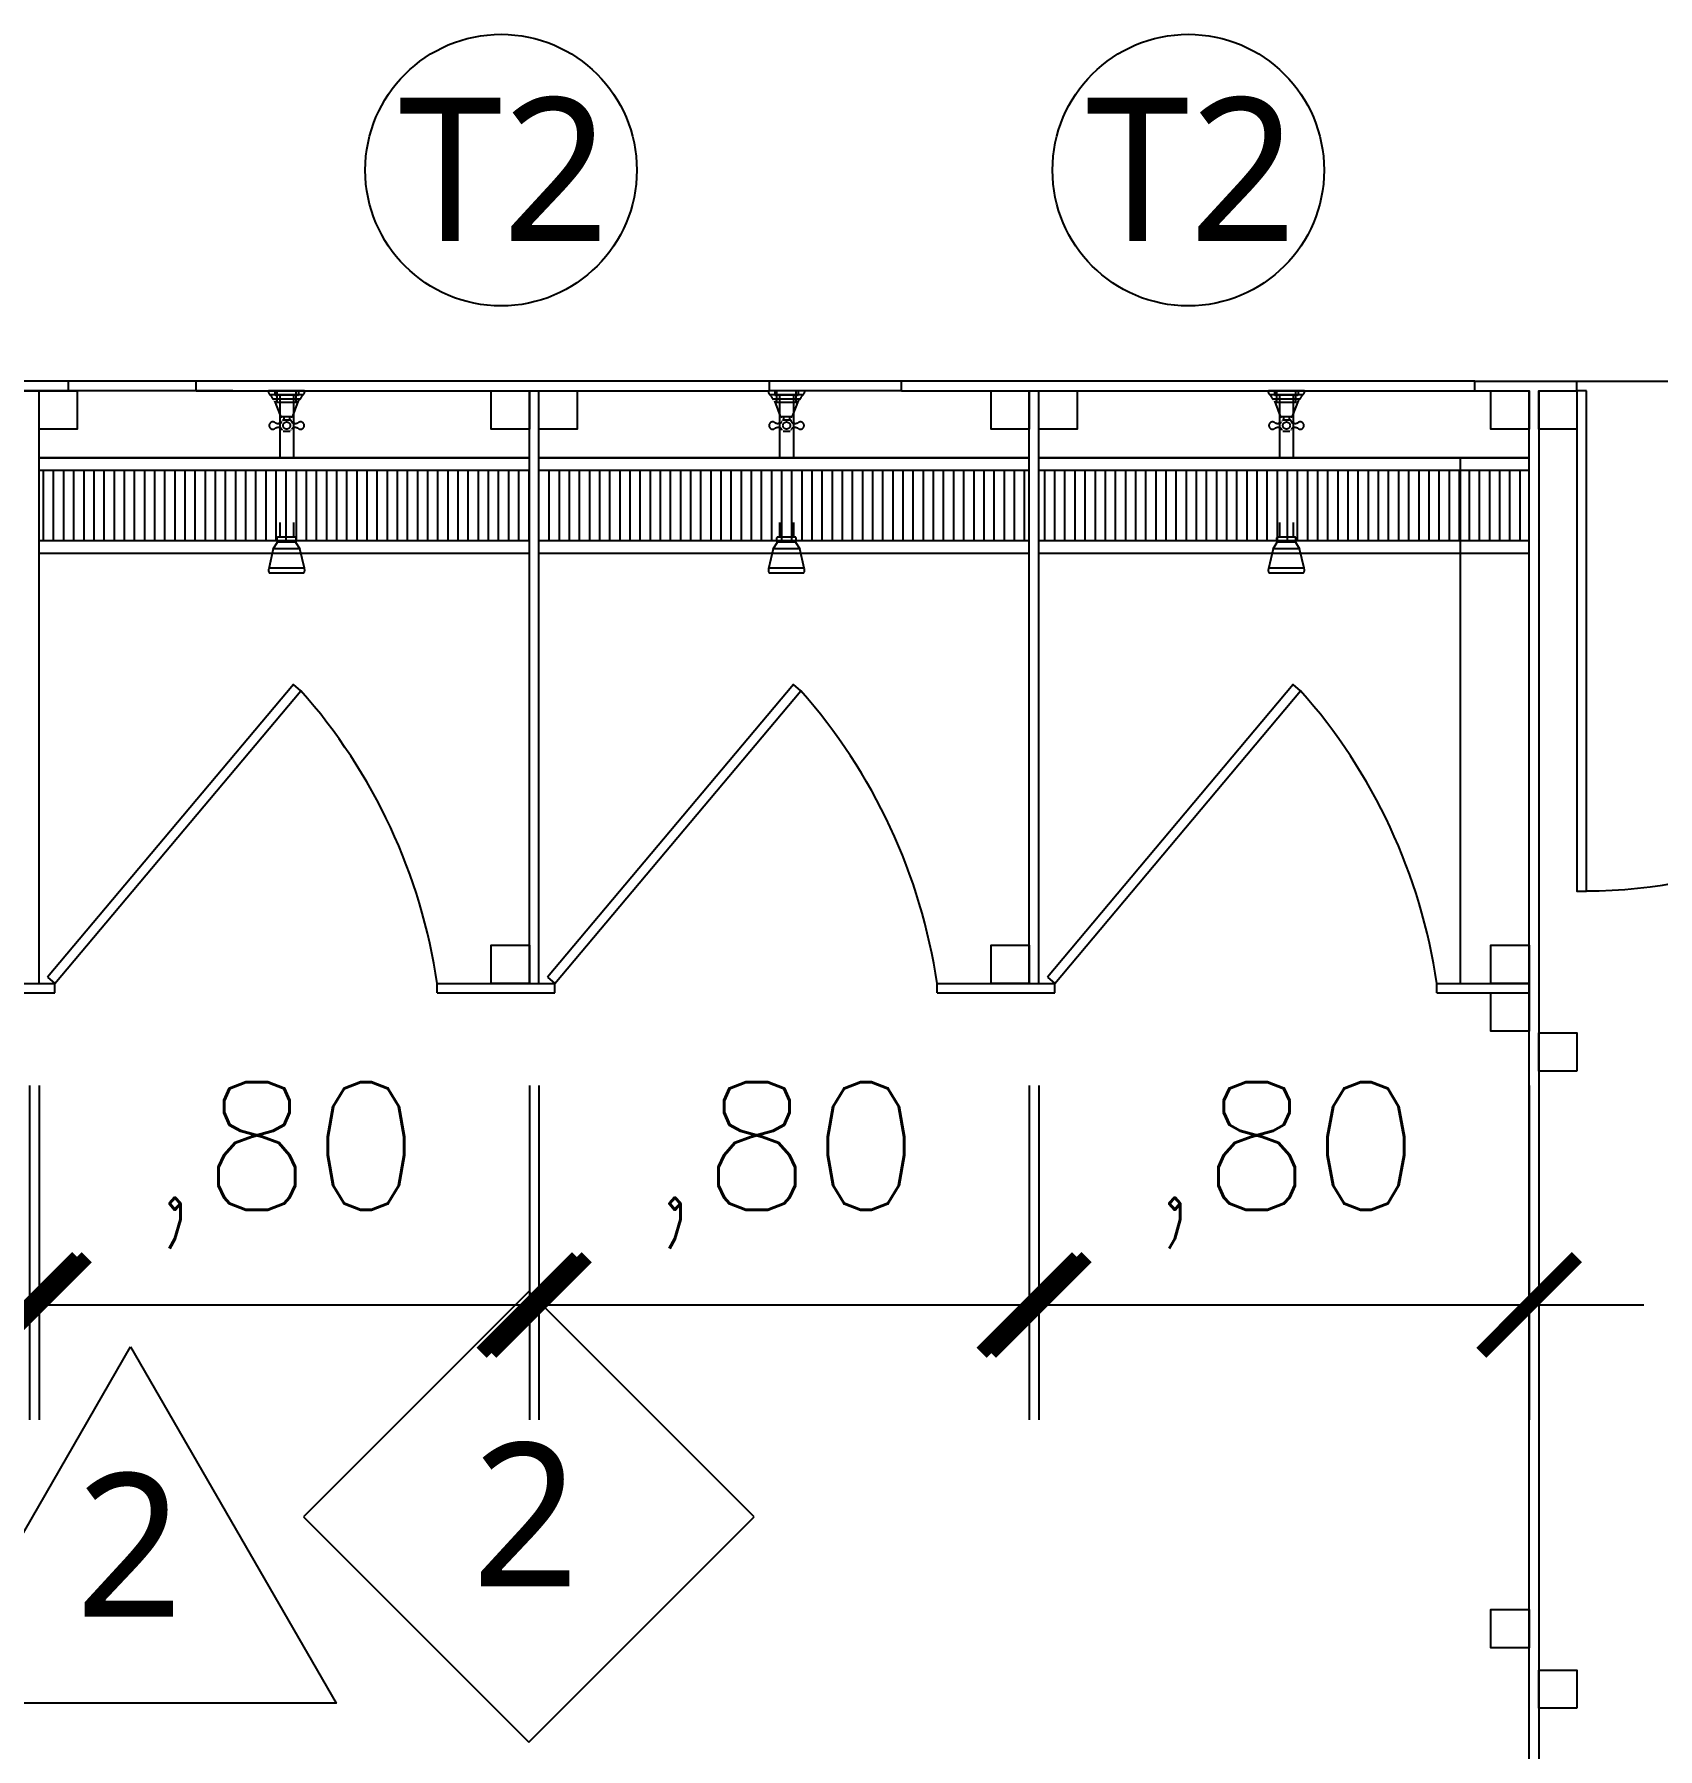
# Model space of a CAD drawing. Header units: millimetres. Extents: x 260 to 453, y 660 to 898.
# Drawn here: x 310.546 to 313.094, y 745.536 to 748.226 of the extents above; entities that cross this region are included whole.
import ezdxf
from ezdxf.enums import TextEntityAlignment as Align

# ---------------------------------------------------------------- set-up
doc = ezdxf.new("R2010")
doc.units = ezdxf.units.MM
doc.linetypes.add('ACAD_ISO10W100', pattern=[18, 12, -3, 0, -3])
doc.linetypes.add('ACAD_ISO12W100', pattern=[22, 12, -3, 0.5, -3, 0.5, -3])
for name, color, linetype in [('AR_COTAS', 1, 'Continuous'), ('AR_DIVISÓRIAS', 3, 'Continuous'), ('AR_DIVISÓRIAS_SANITÁRIAS', 3, 'Continuous'), ('AR_JANELAS', 254, 'Continuous'), ('AR_MOBILIÁRIO_FIXO', 1, 'Continuous'), ('AR_PORTAS', 254, 'Continuous'), ('AR_SIMBOLOS', 1, 'Continuous'), ('CANT-COMPESADO E ESTR MADEIRA', 3, 'Continuous'), ('CANT-TEXTO', 2, 'Continuous'), ('SOLEIRA', 254, 'Continuous'), ('TEXT1', 3, 'ACAD_ISO10W100')]:
    doc.layers.add(name, color=color, linetype=linetype)
doc.styles.add('ROMANS', font='romans.shx')
doc.styles.add('TREBUCHET', font='trebuc.ttf')
doc.dimstyles.new('ESCALA 1.100', dxfattribs={"dimtxt": 0.2, "dimasz": 0.15, "dimexe": 0.18, "dimexo": 0.16, "dimgap": 0.1, "dimtad": 1, "dimzin": 4, "dimtxsty": 'ROMANS', "dimblk": 'ARCHTICK', "dimcen": 2.5, "dimdle": 0.18, "dimclrd": 256, "dimclre": 256, "dimclrt": 2, "dimazin": 0, "dimtfac": 1, "dimtix": 1, "dimtmove": 2, "dimatfit": 3, "dimldrblk": 'ARCHTICK', "dimfxl": 1, "dimtolj": 1, "dimtzin": 0, "dimlwd": -1, "dimlwe": -1, "dimarcsym": 0})

# ---------------------------------------------------------------- blocks, each defined once
blk = doc.blocks.new('_ArchTick')
at = {"color": 0, "const_width": 0.15}
blk.add_lwpolyline([(-0.5, -0.5), (0.5, 0.5)], dxfattribs=at)
blk = doc.blocks.new('*D88')
at = {"layer": 'AR_COTAS', "transparency": 16777216}
for p, q in [((309.7684, 746.577), (309.7684, 746.0524)), ((310.538, 746.577), (310.538, 746.0524)), ((309.5884, 746.2324), (310.718, 746.2324))]:
    blk.add_line(p, q, dxfattribs=at)
at = {"layer": 'Defpoints', "color": 0, "transparency": 16777216}
for p in [(309.7684, 746.737), (310.538, 746.737), (310.538, 746.2324)]:
    blk.add_point(p, dxfattribs=at)
at = {"layer": 'AR_COTAS', "transparency": 16777216, "xscale": 0.15, "yscale": 0.15, "zscale": 0.15, "rotation": 180}
blk.add_blockref('_ArchTick', (309.7684, 746.2324), dxfattribs=at)
at = {"layer": 'AR_COTAS', "transparency": 16777216, "xscale": 0.15, "yscale": 0.15, "zscale": 0.15}
blk.add_blockref('_ArchTick', (310.538, 746.2324), dxfattribs=at)
at = {"layer": 'AR_COTAS', "color": 2, "transparency": 16777216, "insert": (310.1532, 746.4514), "char_height": 0.2, "attachment_point": 5, "style": 'ROMANS'}
blk.add_mtext('\\A1;,80', dxfattribs=at)
blk = doc.blocks.new('*D89')
at = {"layer": 'AR_COTAS', "transparency": 16777216}
for p, q in [((310.553, 746.577), (310.553, 746.0524)), ((311.3227, 746.577), (311.3227, 746.0524)), ((310.373, 746.2324), (311.5027, 746.2324))]:
    blk.add_line(p, q, dxfattribs=at)
at = {"layer": 'Defpoints', "color": 0, "transparency": 16777216}
for p in [(310.553, 746.737), (311.3227, 746.737), (311.3227, 746.2324)]:
    blk.add_point(p, dxfattribs=at)
at = {"layer": 'AR_COTAS', "transparency": 16777216, "xscale": 0.15, "yscale": 0.15, "zscale": 0.15, "rotation": 180}
blk.add_blockref('_ArchTick', (310.553, 746.2324), dxfattribs=at)
at = {"layer": 'AR_COTAS', "transparency": 16777216, "xscale": 0.15, "yscale": 0.15, "zscale": 0.15}
blk.add_blockref('_ArchTick', (311.3227, 746.2324), dxfattribs=at)
at = {"layer": 'AR_COTAS', "color": 2, "transparency": 16777216, "insert": (310.9378, 746.4514), "char_height": 0.2, "attachment_point": 5, "style": 'ROMANS'}
blk.add_mtext('\\A1;,80', dxfattribs=at)
blk = doc.blocks.new('*D90')
at = {"layer": 'AR_COTAS', "transparency": 16777216}
for p, q in [((311.3377, 746.577), (311.3377, 746.0524)), ((312.1073, 746.577), (312.1073, 746.0524)), ((311.1577, 746.2324), (312.2873, 746.2324))]:
    blk.add_line(p, q, dxfattribs=at)
at = {"layer": 'Defpoints', "color": 0, "transparency": 16777216}
for p in [(311.3377, 746.737), (312.1073, 746.737), (312.1073, 746.2324)]:
    blk.add_point(p, dxfattribs=at)
at = {"layer": 'AR_COTAS', "transparency": 16777216, "xscale": 0.15, "yscale": 0.15, "zscale": 0.15, "rotation": 180}
blk.add_blockref('_ArchTick', (311.3377, 746.2324), dxfattribs=at)
at = {"layer": 'AR_COTAS', "transparency": 16777216, "xscale": 0.15, "yscale": 0.15, "zscale": 0.15}
blk.add_blockref('_ArchTick', (312.1073, 746.2324), dxfattribs=at)
at = {"layer": 'AR_COTAS', "color": 2, "transparency": 16777216, "insert": (311.7225, 746.4514), "char_height": 0.2, "attachment_point": 5, "style": 'ROMANS'}
blk.add_mtext('\\A1;,80', dxfattribs=at)
blk = doc.blocks.new('*D91')
at = {"layer": 'AR_COTAS', "transparency": 16777216}
for p, q in [((312.1223, 746.577), (312.1223, 746.0524)), ((312.892, 746.577), (312.892, 746.0524)), ((311.9423, 746.2324), (313.072, 746.2324))]:
    blk.add_line(p, q, dxfattribs=at)
at = {"layer": 'Defpoints', "color": 0, "transparency": 16777216}
for p in [(312.1223, 746.737), (312.892, 746.737), (312.892, 746.2324)]:
    blk.add_point(p, dxfattribs=at)
at = {"layer": 'AR_COTAS', "transparency": 16777216, "xscale": 0.15, "yscale": 0.15, "zscale": 0.15, "rotation": 180}
blk.add_blockref('_ArchTick', (312.1223, 746.2324), dxfattribs=at)
at = {"layer": 'AR_COTAS', "transparency": 16777216, "xscale": 0.15, "yscale": 0.15, "zscale": 0.15}
blk.add_blockref('_ArchTick', (312.892, 746.2324), dxfattribs=at)
at = {"layer": 'AR_COTAS', "color": 2, "transparency": 16777216, "insert": (312.5071, 746.4514), "char_height": 0.2, "attachment_point": 5, "style": 'ROMANS'}
blk.add_mtext('\\A1;,80', dxfattribs=at)

msp = doc.modelspace()

# ---------------------------------------------------------------- linework, layer by layer
at = {"layer": 'AR_DIVISÓRIAS', "ltscale": 0.5}
for p, q in [((310.857, 747.682), (308.3707, 747.682)), ((310.857, 747.667), (308.3707, 747.667)), ((310.7995, 747.682), (310.5995, 747.682)), ((310.5995, 747.667), (310.5995, 747.682)), ((310.7995, 747.667), (310.5995, 747.667)), ((310.7995, 747.667), (310.7995, 747.682)), ((311.907, 747.682), (311.6995, 747.682)), ((311.6995, 747.667), (311.6995, 747.682)), ((311.907, 747.667), (311.6995, 747.667)), ((311.907, 747.667), (311.907, 747.682)), ((312.807, 747.682), (312.967, 747.682)), ((312.807, 747.667), (312.807, 747.682)), ((312.807, 747.667), (312.892, 747.667)), ((312.892, 738.012), (312.892, 747.667)), ((312.907, 747.667), (312.967, 747.667)), ((312.907, 747.667), (312.907, 738.607)), ((312.967, 747.667), (312.967, 747.682)), ((310.553, 747.562), (311.3227, 747.562)), ((311.3377, 747.562), (312.1073, 747.562)), ((312.1223, 747.562), (312.892, 747.562)), ((310.553, 747.412), (311.3227, 747.412)), ((310.553, 747.412), (311.3227, 747.412)), ((311.3377, 747.412), (312.1073, 747.412)), ((311.3377, 747.412), (312.1073, 747.412)), ((312.1223, 747.412), (312.892, 747.412)), ((312.1223, 747.412), (312.892, 747.412))]:
    msp.add_line(p, q, dxfattribs=at)
at = {"layer": 'AR_DIVISÓRIAS', "color": 1, "linetype": 'Continuous', "ltscale": 0.5}
for p, q in [((310.5596, 747.542), (310.5596, 747.432)), ((310.5754, 747.542), (310.5754, 747.432)), ((310.5913, 747.542), (310.5913, 747.432)), ((310.6072, 747.542), (310.6072, 747.432)), ((310.6231, 747.542), (310.6231, 747.432)), ((310.6389, 747.542), (310.6389, 747.432)), ((310.6548, 747.542), (310.6548, 747.432)), ((310.6707, 747.542), (310.6707, 747.432)), ((310.6866, 747.542), (310.6866, 747.432)), ((310.7024, 747.542), (310.7024, 747.432)), ((310.7183, 747.542), (310.7183, 747.432)), ((310.7342, 747.542), (310.7342, 747.432)), ((310.7501, 747.542), (310.7501, 747.432)), ((310.7659, 747.542), (310.7659, 747.432)), ((310.7818, 747.542), (310.7818, 747.432)), ((310.7977, 747.542), (310.7977, 747.432)), ((310.8136, 747.542), (310.8136, 747.432)), ((310.8294, 747.542), (310.8294, 747.432)), ((310.8453, 747.542), (310.8453, 747.432)), ((310.8612, 747.542), (310.8612, 747.432)), ((310.8771, 747.542), (310.8771, 747.432)), ((310.8929, 747.542), (310.8929, 747.432)), ((310.9088, 747.542), (310.9088, 747.432)), ((310.9247, 747.542), (310.9247, 747.432)), ((310.9406, 747.542), (310.9406, 747.432)), ((310.9564, 747.542), (310.9564, 747.432)), ((310.9723, 747.542), (310.9723, 747.432)), ((310.9882, 747.542), (310.9882, 747.432)), ((311.0041, 747.542), (311.0041, 747.432)), ((311.0199, 747.542), (311.0199, 747.432)), ((311.0358, 747.542), (311.0358, 747.432)), ((311.0517, 747.542), (311.0517, 747.432)), ((311.0676, 747.542), (311.0676, 747.432)), ((311.0834, 747.542), (311.0834, 747.432)), ((311.0993, 747.542), (311.0993, 747.432)), ((311.1152, 747.542), (311.1152, 747.432)), ((311.1311, 747.542), (311.1311, 747.432)), ((311.1469, 747.542), (311.1469, 747.432)), ((311.1628, 747.542), (311.1628, 747.432)), ((311.1787, 747.542), (311.1787, 747.432)), ((311.1946, 747.542), (311.1946, 747.432)), ((311.2104, 747.542), (311.2104, 747.432)), ((311.2263, 747.542), (311.2263, 747.432)), ((311.2422, 747.542), (311.2422, 747.432)), ((311.2581, 747.542), (311.2581, 747.432)), ((311.2739, 747.542), (311.2739, 747.432)), ((311.2898, 747.542), (311.2898, 747.432)), ((311.3057, 747.542), (311.3057, 747.432)), ((311.3216, 747.542), (311.3216, 747.432)), ((311.3533, 747.542), (311.3533, 747.432)), ((311.3692, 747.542), (311.3692, 747.432)), ((311.3851, 747.542), (311.3851, 747.432)), ((311.4009, 747.542), (311.4009, 747.432)), ((311.4168, 747.542), (311.4168, 747.432)), ((311.4327, 747.542), (311.4327, 747.432)), ((311.4486, 747.542), (311.4486, 747.432)), ((311.4644, 747.542), (311.4644, 747.432)), ((311.4803, 747.542), (311.4803, 747.432)), ((311.4962, 747.542), (311.4962, 747.432)), ((311.5121, 747.542), (311.5121, 747.432)), ((311.5279, 747.542), (311.5279, 747.432)), ((311.5438, 747.542), (311.5438, 747.432)), ((311.5597, 747.542), (311.5597, 747.432)), ((311.5756, 747.542), (311.5756, 747.432)), ((311.5914, 747.542), (311.5914, 747.432)), ((311.6073, 747.542), (311.6073, 747.432)), ((311.6232, 747.542), (311.6232, 747.432)), ((311.6391, 747.542), (311.6391, 747.432)), ((311.6549, 747.542), (311.6549, 747.432)), ((311.6708, 747.542), (311.6708, 747.432)), ((311.6867, 747.542), (311.6867, 747.432)), ((311.7026, 747.542), (311.7026, 747.432)), ((311.7184, 747.542), (311.7184, 747.432)), ((311.7343, 747.542), (311.7343, 747.432)), ((311.7502, 747.542), (311.7502, 747.432)), ((311.7661, 747.542), (311.7661, 747.432)), ((311.7819, 747.542), (311.7819, 747.432)), ((311.7978, 747.542), (311.7978, 747.432)), ((311.8137, 747.542), (311.8137, 747.432)), ((311.8296, 747.542), (311.8296, 747.432)), ((311.8454, 747.542), (311.8454, 747.432)), ((311.8613, 747.542), (311.8613, 747.432)), ((311.8772, 747.542), (311.8772, 747.432)), ((311.8931, 747.542), (311.8931, 747.432)), ((311.9089, 747.542), (311.9089, 747.432)), ((311.9248, 747.542), (311.9248, 747.432)), ((311.9407, 747.542), (311.9407, 747.432)), ((311.9566, 747.542), (311.9566, 747.432)), ((311.9724, 747.542), (311.9724, 747.432)), ((311.9883, 747.542), (311.9883, 747.432)), ((312.0042, 747.542), (312.0042, 747.432)), ((312.0201, 747.542), (312.0201, 747.432)), ((312.0359, 747.542), (312.0359, 747.432)), ((312.0518, 747.542), (312.0518, 747.432)), ((312.0677, 747.542), (312.0677, 747.432)), ((312.0836, 747.542), (312.0836, 747.432)), ((312.0994, 747.542), (312.0994, 747.432)), ((312.1312, 747.542), (312.1312, 747.432)), ((312.1471, 747.542), (312.1471, 747.432)), ((312.1629, 747.542), (312.1629, 747.432)), ((312.1788, 747.542), (312.1788, 747.432)), ((312.1947, 747.542), (312.1947, 747.432)), ((312.2106, 747.542), (312.2106, 747.432)), ((312.2264, 747.542), (312.2264, 747.432)), ((312.2423, 747.542), (312.2423, 747.432)), ((312.2582, 747.542), (312.2582, 747.432)), ((312.2741, 747.542), (312.2741, 747.432)), ((312.2899, 747.542), (312.2899, 747.432)), ((312.3058, 747.542), (312.3058, 747.432)), ((312.3217, 747.542), (312.3217, 747.432)), ((312.3376, 747.542), (312.3376, 747.432)), ((312.3534, 747.542), (312.3534, 747.432)), ((312.3693, 747.542), (312.3693, 747.432)), ((312.3852, 747.542), (312.3852, 747.432)), ((312.4011, 747.542), (312.4011, 747.432)), ((312.4169, 747.542), (312.4169, 747.432)), ((312.4328, 747.542), (312.4328, 747.432)), ((312.4487, 747.542), (312.4487, 747.432)), ((312.4646, 747.542), (312.4646, 747.432)), ((312.4804, 747.542), (312.4804, 747.432)), ((312.4963, 747.542), (312.4963, 747.432)), ((312.5122, 747.542), (312.5122, 747.432)), ((312.5281, 747.542), (312.5281, 747.432)), ((312.5439, 747.542), (312.5439, 747.432)), ((312.5598, 747.542), (312.5598, 747.432)), ((312.5757, 747.542), (312.5757, 747.432)), ((312.5916, 747.542), (312.5916, 747.432)), ((312.6074, 747.542), (312.6074, 747.432)), ((312.6233, 747.542), (312.6233, 747.432)), ((312.6392, 747.542), (312.6392, 747.432)), ((312.6551, 747.542), (312.6551, 747.432)), ((312.6709, 747.542), (312.6709, 747.432)), ((312.6868, 747.542), (312.6868, 747.432)), ((312.7027, 747.542), (312.7027, 747.432)), ((312.7186, 747.542), (312.7186, 747.432)), ((312.7344, 747.542), (312.7344, 747.432)), ((312.7503, 747.542), (312.7503, 747.432)), ((312.7662, 747.542), (312.7662, 747.432)), ((312.7821, 747.542), (312.7821, 747.432)), ((312.7979, 747.542), (312.7979, 747.432)), ((312.8138, 747.542), (312.8138, 747.432)), ((312.8297, 747.542), (312.8297, 747.432)), ((312.8456, 747.542), (312.8456, 747.432)), ((312.8614, 747.542), (312.8614, 747.432)), ((312.8773, 747.542), (312.8773, 747.432))]:
    msp.add_line(p, q, dxfattribs=at)
at = {"layer": 'AR_DIVISÓRIAS', "ltscale": 0.5}
for points in [[(311.3227, 747.562), (310.553, 747.562)], [(311.3227, 747.562), (310.553, 747.562)], [(312.1073, 747.562), (311.3377, 747.562)], [(312.1073, 747.562), (311.3377, 747.562)], [(312.892, 747.562), (312.1223, 747.562)], [(312.892, 747.562), (312.1223, 747.562)], [(311.3227, 747.542), (310.553, 747.542)], [(311.3227, 747.542), (310.553, 747.542)], [(312.1073, 747.542), (311.3377, 747.542)], [(312.1073, 747.542), (311.3377, 747.542)], [(312.892, 747.542), (312.1223, 747.542)], [(312.892, 747.542), (312.1223, 747.542)], [(310.553, 747.432), (311.3227, 747.432)], [(310.553, 747.432), (311.3227, 747.432)], [(311.3377, 747.432), (312.1073, 747.432)], [(311.3377, 747.432), (312.1073, 747.432)], [(312.1223, 747.432), (312.892, 747.432)], [(312.1223, 747.432), (312.892, 747.432)], [(310.553, 747.412), (311.3227, 747.412)], [(310.553, 747.412), (311.3227, 747.412)], [(311.3377, 747.412), (312.1073, 747.412)], [(311.3377, 747.412), (312.1073, 747.412)], [(312.1223, 747.412), (312.892, 747.412)], [(312.1223, 747.412), (312.892, 747.412)]]:
    msp.add_lwpolyline(points, dxfattribs=at)
at = {"layer": 'AR_DIVISÓRIAS_SANITÁRIAS'}
for p, q in [((310.553, 746.737), (310.553, 747.667)), ((311.3227, 746.737), (311.3227, 747.667)), ((311.3377, 746.737), (311.3377, 747.667)), ((312.1073, 746.737), (312.1073, 747.667)), ((312.1223, 746.737), (312.1223, 747.667)), ((312.7845, 746.737), (312.7845, 747.562)), ((312.892, 746.767), (312.892, 746.662)), ((310.3934, 746.737), (310.578, 746.737)), ((310.3934, 746.722), (310.578, 746.722)), ((310.578, 746.722), (310.578, 746.737)), ((311.178, 746.737), (311.3627, 746.737)), ((311.178, 746.722), (311.178, 746.737)), ((311.178, 746.722), (311.3627, 746.722)), ((311.3627, 746.722), (311.3627, 746.737)), ((311.9627, 746.737), (312.1473, 746.737)), ((311.9627, 746.722), (311.9627, 746.737)), ((311.9627, 746.722), (312.1473, 746.722)), ((312.1473, 746.722), (312.1473, 746.737)), ((312.7473, 746.737), (312.892, 746.737)), ((312.7473, 746.722), (312.7473, 746.737)), ((312.7473, 746.722), (312.892, 746.722))]:
    msp.add_line(p, q, dxfattribs=at)
at = {"layer": 'AR_JANELAS', "ltscale": 0.5}
for p, q in [((310.5995, 747.682), (309.6995, 747.682)), ((309.6995, 747.667), (310.5995, 747.667)), ((311.6995, 747.682), (310.7995, 747.682)), ((310.7995, 747.667), (311.6995, 747.667)), ((312.807, 747.682), (311.907, 747.682)), ((312.807, 747.682), (311.907, 747.682)), ((311.907, 747.667), (312.807, 747.667)), ((311.907, 747.667), (312.807, 747.667))]:
    msp.add_line(p, q, dxfattribs=at)
at = {"layer": 'AR_MOBILIÁRIO_FIXO', "color": 254, "linetype": 'ACAD_ISO12W100', "ltscale": 0.003}
for p, q in [((310.9699, 747.667), (310.9133, 747.667)), ((310.9133, 747.667), (310.9133, 747.665)), ((310.9699, 747.667), (310.9133, 747.667)), ((310.9133, 747.667), (310.9133, 747.665)), ((310.9674, 747.6607), (310.9158, 747.6607)), ((310.9674, 747.6607), (310.9158, 747.6607)), ((310.9602, 747.667), (310.923, 747.667)), ((310.923, 747.667), (310.923, 747.6612)), ((310.9602, 747.667), (310.923, 747.667)), ((310.9602, 747.667), (310.923, 747.667)), ((310.923, 747.667), (310.923, 747.6612)), ((310.9602, 747.667), (310.923, 747.667)), ((310.9266, 747.6486), (310.9266, 747.667)), ((310.9266, 747.6486), (310.9266, 747.667)), ((310.9566, 747.6486), (310.9566, 747.667)), ((310.9566, 747.6486), (310.9566, 747.667)), ((310.9602, 747.667), (310.9602, 747.6612)), ((310.9602, 747.667), (310.9602, 747.6612)), ((310.9699, 747.667), (310.9699, 747.665)), ((310.9699, 747.667), (310.9699, 747.665)), ((311.7546, 747.667), (311.6979, 747.667)), ((311.6979, 747.667), (311.6979, 747.665)), ((311.7546, 747.667), (311.6979, 747.667)), ((311.6979, 747.667), (311.6979, 747.665)), ((311.7521, 747.6607), (311.7004, 747.6607)), ((311.7521, 747.6607), (311.7004, 747.6607)), ((311.7448, 747.667), (311.7077, 747.667)), ((311.7077, 747.667), (311.7077, 747.6612)), ((311.7448, 747.667), (311.7077, 747.667)), ((311.7448, 747.667), (311.7077, 747.667)), ((311.7077, 747.667), (311.7077, 747.6612)), ((311.7448, 747.667), (311.7077, 747.667)), ((311.7113, 747.6486), (311.7113, 747.667)), ((311.7113, 747.6486), (311.7113, 747.667)), ((311.7412, 747.6486), (311.7412, 747.667)), ((311.7412, 747.6486), (311.7412, 747.667)), ((311.7448, 747.667), (311.7448, 747.6612)), ((311.7448, 747.667), (311.7448, 747.6612)), ((311.7546, 747.667), (311.7546, 747.665)), ((311.7546, 747.667), (311.7546, 747.665)), ((312.5392, 747.667), (312.4826, 747.667)), ((312.4826, 747.667), (312.4826, 747.665)), ((312.5392, 747.667), (312.4826, 747.667)), ((312.4826, 747.667), (312.4826, 747.665)), ((312.5367, 747.6607), (312.4851, 747.6607)), ((312.5367, 747.6607), (312.4851, 747.6607)), ((312.5295, 747.667), (312.4923, 747.667)), ((312.4923, 747.667), (312.4923, 747.6612)), ((312.5295, 747.667), (312.4923, 747.667)), ((312.5295, 747.667), (312.4923, 747.667)), ((312.4923, 747.667), (312.4923, 747.6612)), ((312.5295, 747.667), (312.4923, 747.667)), ((312.4959, 747.6486), (312.4959, 747.667)), ((312.4959, 747.6486), (312.4959, 747.667)), ((312.5258, 747.6486), (312.5258, 747.667)), ((312.5258, 747.6486), (312.5258, 747.667)), ((312.5295, 747.667), (312.5295, 747.6612)), ((312.5295, 747.667), (312.5295, 747.6612)), ((312.5392, 747.667), (312.5392, 747.665)), ((312.5392, 747.667), (312.5392, 747.665)), ((310.9623, 747.6538), (310.9209, 747.6538)), ((310.9623, 747.6538), (310.9209, 747.6538)), ((310.9324, 747.6272), (310.9233, 747.6512)), ((310.9324, 747.6272), (310.9233, 747.6512)), ((310.9592, 747.6602), (310.924, 747.6602)), ((310.9592, 747.6602), (310.924, 747.6602)), ((310.9566, 747.6486), (310.9266, 747.6486)), ((310.9566, 747.6486), (310.9266, 747.6486)), ((310.9308, 747.6602), (310.9308, 747.4372)), ((310.9308, 747.6602), (310.9308, 747.4372)), ((310.9599, 747.6512), (310.9508, 747.6272)), ((310.9599, 747.6512), (310.9508, 747.6272)), ((310.9524, 747.6602), (310.9524, 747.4372)), ((310.9524, 747.6602), (310.9524, 747.4372)), ((311.747, 747.6538), (311.7055, 747.6538)), ((311.747, 747.6538), (311.7055, 747.6538)), ((311.717, 747.6272), (311.7079, 747.6512)), ((311.717, 747.6272), (311.7079, 747.6512)), ((311.7438, 747.6602), (311.7087, 747.6602)), ((311.7438, 747.6602), (311.7087, 747.6602)), ((311.7412, 747.6486), (311.7113, 747.6486)), ((311.7412, 747.6486), (311.7113, 747.6486)), ((311.7155, 747.6602), (311.7155, 747.4372)), ((311.7155, 747.6602), (311.7155, 747.4372)), ((311.7446, 747.6512), (311.7354, 747.6272)), ((311.7446, 747.6512), (311.7354, 747.6272)), ((311.737, 747.6602), (311.737, 747.4372)), ((311.737, 747.6602), (311.737, 747.4372)), ((312.5316, 747.6538), (312.4902, 747.6538)), ((312.5316, 747.6538), (312.4902, 747.6538)), ((312.5017, 747.6272), (312.4926, 747.6512)), ((312.5017, 747.6272), (312.4926, 747.6512)), ((312.5285, 747.6602), (312.4933, 747.6602)), ((312.5285, 747.6602), (312.4933, 747.6602)), ((312.5258, 747.6486), (312.4959, 747.6486)), ((312.5258, 747.6486), (312.4959, 747.6486)), ((312.5001, 747.6602), (312.5001, 747.4372)), ((312.5001, 747.6602), (312.5001, 747.4372)), ((312.5292, 747.6512), (312.5201, 747.6272)), ((312.5292, 747.6512), (312.5201, 747.6272)), ((312.5217, 747.6602), (312.5217, 747.4372)), ((312.5217, 747.6602), (312.5217, 747.4372)), ((310.9293, 747.6157), (310.9288, 747.6157)), ((310.9293, 747.6157), (310.9288, 747.6157)), ((310.9293, 747.6093), (310.9288, 747.6093)), ((310.9293, 747.6093), (310.9288, 747.6093)), ((310.949, 747.6259), (310.9342, 747.6259)), ((310.949, 747.6259), (310.9342, 747.6259)), ((310.9344, 747.62), (310.9344, 747.6192)), ((310.9344, 747.62), (310.9344, 747.6192)), ((310.948, 747.621), (310.9354, 747.621)), ((310.948, 747.621), (310.9354, 747.621)), ((310.9371, 747.6259), (310.9371, 747.621)), ((310.9371, 747.6259), (310.9371, 747.621)), ((310.9461, 747.6259), (310.9461, 747.621)), ((310.9461, 747.6259), (310.9461, 747.621)), ((310.949, 747.6192), (310.949, 747.62)), ((310.949, 747.6192), (310.949, 747.62)), ((310.9547, 747.6157), (310.9541, 747.6157)), ((310.9547, 747.6157), (310.9541, 747.6157)), ((310.9547, 747.6093), (310.9541, 747.6093)), ((310.9547, 747.6093), (310.9541, 747.6093)), ((311.714, 747.6157), (311.7134, 747.6157)), ((311.714, 747.6157), (311.7134, 747.6157)), ((311.714, 747.6093), (311.7134, 747.6093)), ((311.714, 747.6093), (311.7134, 747.6093)), ((311.7336, 747.6259), (311.7189, 747.6259)), ((311.7336, 747.6259), (311.7189, 747.6259)), ((311.7191, 747.62), (311.7191, 747.6192)), ((311.7191, 747.62), (311.7191, 747.6192)), ((311.7327, 747.621), (311.72, 747.621)), ((311.7327, 747.621), (311.72, 747.621)), ((311.7217, 747.6259), (311.7217, 747.621)), ((311.7217, 747.6259), (311.7217, 747.621)), ((311.7308, 747.6259), (311.7308, 747.621)), ((311.7308, 747.6259), (311.7308, 747.621)), ((311.7337, 747.6192), (311.7337, 747.62)), ((311.7337, 747.6192), (311.7337, 747.62)), ((311.7393, 747.6157), (311.7388, 747.6157)), ((311.7393, 747.6157), (311.7388, 747.6157)), ((311.7393, 747.6093), (311.7388, 747.6093)), ((311.7393, 747.6093), (311.7388, 747.6093)), ((312.4986, 747.6157), (312.4981, 747.6157)), ((312.4986, 747.6157), (312.4981, 747.6157)), ((312.4986, 747.6093), (312.4981, 747.6093)), ((312.4986, 747.6093), (312.4981, 747.6093)), ((312.5183, 747.6259), (312.5035, 747.6259)), ((312.5183, 747.6259), (312.5035, 747.6259)), ((312.5037, 747.62), (312.5037, 747.6192)), ((312.5037, 747.62), (312.5037, 747.6192)), ((312.5173, 747.621), (312.5047, 747.621)), ((312.5173, 747.621), (312.5047, 747.621)), ((312.5063, 747.6259), (312.5063, 747.621)), ((312.5063, 747.6259), (312.5063, 747.621)), ((312.5154, 747.6259), (312.5154, 747.621)), ((312.5154, 747.6259), (312.5154, 747.621)), ((312.5183, 747.6192), (312.5183, 747.62)), ((312.5183, 747.6192), (312.5183, 747.62)), ((312.5239, 747.6157), (312.5234, 747.6157)), ((312.5239, 747.6157), (312.5234, 747.6157)), ((312.5239, 747.6093), (312.5234, 747.6093)), ((312.5239, 747.6093), (312.5234, 747.6093)), ((310.9344, 747.605), (310.9344, 747.6058)), ((310.9344, 747.605), (310.9344, 747.6058)), ((310.9471, 747.6033), (310.9363, 747.6033)), ((310.9471, 747.6033), (310.9363, 747.6033)), ((310.949, 747.605), (310.949, 747.6058)), ((310.949, 747.605), (310.949, 747.6058)), ((311.7191, 747.605), (311.7191, 747.6058)), ((311.7191, 747.605), (311.7191, 747.6058)), ((311.7318, 747.6033), (311.7209, 747.6033)), ((311.7318, 747.6033), (311.7209, 747.6033)), ((311.7337, 747.605), (311.7337, 747.6058)), ((311.7337, 747.605), (311.7337, 747.6058)), ((312.5037, 747.605), (312.5037, 747.6058)), ((312.5037, 747.605), (312.5037, 747.6058)), ((312.5164, 747.6033), (312.5056, 747.6033)), ((312.5164, 747.6033), (312.5056, 747.6033)), ((312.5183, 747.605), (312.5183, 747.6058)), ((312.5183, 747.605), (312.5183, 747.6058)), ((310.9207, 747.4192), (310.9135, 747.3878)), ((310.9207, 747.4192), (310.9135, 747.3878)), ((310.9207, 747.4192), (310.9274, 747.4297)), ((310.9207, 747.4192), (310.9274, 747.4297)), ((310.9625, 747.4192), (310.9207, 747.4192)), ((310.9625, 747.4192), (310.9207, 747.4192)), ((310.9266, 747.4307), (310.9266, 747.4362)), ((310.9266, 747.4307), (310.9266, 747.4362)), ((310.9556, 747.4372), (310.9276, 747.4372)), ((310.9556, 747.4372), (310.9276, 747.4372)), ((310.9556, 747.4297), (310.9276, 747.4297)), ((310.9556, 747.4297), (310.9276, 747.4297)), ((310.9558, 747.4297), (310.9625, 747.4192)), ((310.9558, 747.4297), (310.9625, 747.4192)), ((310.9566, 747.4307), (310.9566, 747.4362)), ((310.9566, 747.4307), (310.9566, 747.4362)), ((310.9695, 747.3887), (310.9625, 747.4192)), ((310.9695, 747.3887), (310.9625, 747.4192)), ((311.7054, 747.4192), (311.6982, 747.3878)), ((311.7054, 747.4192), (311.6982, 747.3878)), ((311.7054, 747.4192), (311.712, 747.4297)), ((311.7054, 747.4192), (311.712, 747.4297)), ((311.7471, 747.4192), (311.7054, 747.4192)), ((311.7471, 747.4192), (311.7054, 747.4192)), ((311.7112, 747.4307), (311.7112, 747.4362)), ((311.7112, 747.4307), (311.7112, 747.4362)), ((311.7402, 747.4372), (311.7122, 747.4372)), ((311.7402, 747.4372), (311.7122, 747.4372)), ((311.7402, 747.4297), (311.7122, 747.4297)), ((311.7402, 747.4297), (311.7122, 747.4297)), ((311.7405, 747.4297), (311.7471, 747.4192)), ((311.7405, 747.4297), (311.7471, 747.4192)), ((311.7412, 747.4307), (311.7412, 747.4362)), ((311.7412, 747.4307), (311.7412, 747.4362)), ((311.7541, 747.3887), (311.7471, 747.4192)), ((311.7541, 747.3887), (311.7471, 747.4192)), ((312.49, 747.4192), (312.4828, 747.3878)), ((312.49, 747.4192), (312.4828, 747.3878)), ((312.49, 747.4192), (312.4967, 747.4297)), ((312.49, 747.4192), (312.4967, 747.4297)), ((312.5317, 747.4192), (312.49, 747.4192)), ((312.5317, 747.4192), (312.49, 747.4192)), ((312.4959, 747.4307), (312.4959, 747.4362)), ((312.4959, 747.4307), (312.4959, 747.4362)), ((312.5249, 747.4372), (312.4969, 747.4372)), ((312.5249, 747.4372), (312.4969, 747.4372)), ((312.5249, 747.4297), (312.4969, 747.4297)), ((312.5249, 747.4297), (312.4969, 747.4297)), ((312.5251, 747.4297), (312.5317, 747.4192)), ((312.5251, 747.4297), (312.5317, 747.4192)), ((312.5259, 747.4307), (312.5259, 747.4362)), ((312.5259, 747.4307), (312.5259, 747.4362)), ((312.5388, 747.3887), (312.5317, 747.4192)), ((312.5388, 747.3887), (312.5317, 747.4192)), ((310.9695, 747.3887), (310.9137, 747.3887)), ((310.9695, 747.3887), (310.9137, 747.3887)), ((310.9685, 747.3808), (310.9147, 747.3808)), ((310.9685, 747.3808), (310.9147, 747.3808)), ((311.7541, 747.3887), (311.6984, 747.3887)), ((311.7541, 747.3887), (311.6984, 747.3887)), ((311.7531, 747.3808), (311.6994, 747.3808)), ((311.7531, 747.3808), (311.6994, 747.3808)), ((312.5388, 747.3887), (312.483, 747.3887)), ((312.5388, 747.3887), (312.483, 747.3887)), ((312.5378, 747.3808), (312.484, 747.3808)), ((312.5378, 747.3808), (312.484, 747.3808))]:
    msp.add_line(p, q, dxfattribs=at)
for centre in [(310.9417, 747.6125), (310.9417, 747.6125), (311.7264, 747.6125), (311.7264, 747.6125), (312.511, 747.6125), (312.511, 747.6125)]:
    msp.add_circle(centre, 0.00563, dxfattribs=at)
for centre, radius, start, end in [((310.9181, 747.665), 0.00488, 180.0007, 241.0135), ((310.9181, 747.665), 0.00488, 180.0007, 241.0135), ((310.9134, 747.6565), 0.00488, 10.0631, 61.0127), ((310.9134, 747.6565), 0.00488, 10.0631, 61.0127), ((310.924, 747.6612), 0.001, 180, 270), ((310.924, 747.6612), 0.001, 180, 270), ((310.9592, 747.6612), 0.001, 270, 0), ((310.9592, 747.6612), 0.001, 270, 0), ((310.9698, 747.6565), 0.00488, 118.9871, 169.9371), ((310.9698, 747.6565), 0.00488, 118.9871, 169.9371), ((310.965, 747.665), 0.00488, 298.9873, 359.9997), ((310.965, 747.665), 0.00488, 298.9873, 359.9997), ((311.7028, 747.665), 0.00488, 180.0007, 241.0135), ((311.7028, 747.665), 0.00488, 180.0007, 241.0135), ((311.6981, 747.6565), 0.00488, 10.0631, 61.0127), ((311.6981, 747.6565), 0.00488, 10.0631, 61.0127), ((311.7087, 747.6612), 0.001, 180, 270), ((311.7087, 747.6612), 0.001, 180, 270), ((311.7438, 747.6612), 0.001, 270, 0), ((311.7438, 747.6612), 0.001, 270, 0), ((311.7544, 747.6565), 0.00488, 118.9871, 169.9371), ((311.7544, 747.6565), 0.00488, 118.9871, 169.9371), ((311.7497, 747.665), 0.00488, 298.9873, 359.9997), ((311.7497, 747.665), 0.00488, 298.9873, 359.9997), ((312.4874, 747.665), 0.00488, 180.0007, 241.0135), ((312.4874, 747.665), 0.00488, 180.0007, 241.0135), ((312.4827, 747.6565), 0.00488, 10.0631, 61.0127), ((312.4827, 747.6565), 0.00488, 10.0631, 61.0127), ((312.4933, 747.6612), 0.001, 180, 270), ((312.4933, 747.6612), 0.001, 180, 270), ((312.5285, 747.6612), 0.001, 270, 0), ((312.5285, 747.6612), 0.001, 270, 0), ((312.5391, 747.6565), 0.00488, 118.9871, 169.9371), ((312.5391, 747.6565), 0.00488, 118.9871, 169.9371), ((312.5343, 747.665), 0.00488, 298.9873, 359.9997), ((312.5343, 747.665), 0.00488, 298.9873, 359.9997), ((310.923, 747.6582), 0.00488, 190.0632, 243.6808), ((310.923, 747.6582), 0.00488, 190.0632, 243.6808), ((310.9645, 747.6494), 0.00488, 116.3197, 159.1374), ((310.9645, 747.6494), 0.00488, 116.3197, 159.1374), ((310.9602, 747.6582), 0.00488, 296.3192, 349.9368), ((310.9602, 747.6582), 0.00488, 296.3192, 349.9368), ((311.7077, 747.6582), 0.00488, 190.0632, 243.6808), ((311.7077, 747.6582), 0.00488, 190.0632, 243.6808), ((311.7491, 747.6494), 0.00488, 116.3197, 159.1374), ((311.7491, 747.6494), 0.00488, 116.3197, 159.1374), ((311.7448, 747.6582), 0.00488, 296.3192, 349.9368), ((311.7448, 747.6582), 0.00488, 296.3192, 349.9368), ((312.4923, 747.6582), 0.00488, 190.0632, 243.6808), ((312.4923, 747.6582), 0.00488, 190.0632, 243.6808), ((312.5338, 747.6494), 0.00488, 116.3197, 159.1374), ((312.5338, 747.6494), 0.00488, 116.3197, 159.1374), ((312.5294, 747.6582), 0.00488, 296.3192, 349.9368), ((312.5294, 747.6582), 0.00488, 296.3192, 349.9368), ((310.92, 747.6125), 0.00576, 58.3922, 301.6088), ((310.92, 747.6125), 0.00576, 58.3922, 301.6088), ((310.9291, 747.6274), 0.0117, 238.3901, 268.2418), ((310.9291, 747.6274), 0.0117, 238.3901, 268.2418), ((310.9291, 747.5976), 0.0117, 91.7591, 121.6103), ((310.9291, 747.5976), 0.0117, 91.7591, 121.6103), ((310.9293, 747.6215), 0.00586, 269.9948, 323.651), ((310.9293, 747.6215), 0.00586, 269.9948, 323.651), ((310.9293, 747.6035), 0.00586, 36.3488, 90.0038), ((310.9293, 747.6035), 0.00586, 36.3488, 90.0038), ((310.9342, 747.6279), 0.00195, 200.8595, 270.0078), ((310.9342, 747.6279), 0.00195, 200.8595, 270.0078), ((310.9325, 747.6058), 0.00195, 359.9995, 36.3475), ((310.9325, 747.6058), 0.00195, 359.9995, 36.3475), ((310.948, 747.62), 0.000977, 359.9994, 89.9912), ((310.948, 747.62), 0.000977, 359.9994, 89.9912), ((310.949, 747.6279), 0.00195, 269.9972, 339.1444), ((310.949, 747.6279), 0.00195, 269.9972, 339.1444), ((310.951, 747.6192), 0.00195, 180, 216.3481), ((310.951, 747.6192), 0.00195, 180, 216.3481), ((310.9541, 747.6215), 0.00586, 216.3488, 270.0038), ((310.9541, 747.6215), 0.00586, 216.3488, 270.0038), ((310.9541, 747.6035), 0.00586, 89.9972, 143.6519), ((310.9541, 747.6035), 0.00586, 89.9972, 143.6519), ((310.9543, 747.6274), 0.0117, 271.7576, 301.6092), ((310.9543, 747.6274), 0.0117, 271.7576, 301.6092), ((310.9543, 747.5976), 0.0117, 58.3914, 88.2432), ((310.9543, 747.5976), 0.0117, 58.3914, 88.2432), ((310.9635, 747.6125), 0.00576, 238.3914, 121.6083), ((310.9635, 747.6125), 0.00576, 238.3914, 121.6083), ((311.7046, 747.6125), 0.00576, 58.3922, 301.6088), ((311.7046, 747.6125), 0.00576, 58.3922, 301.6088), ((311.7138, 747.6274), 0.0117, 238.3901, 268.2418), ((311.7138, 747.6274), 0.0117, 238.3901, 268.2418), ((311.7138, 747.5976), 0.0117, 91.7591, 121.6103), ((311.7138, 747.5976), 0.0117, 91.7591, 121.6103), ((311.714, 747.6215), 0.00586, 269.9948, 323.651), ((311.714, 747.6215), 0.00586, 269.9948, 323.651), ((311.714, 747.6035), 0.00586, 36.3488, 90.0038), ((311.714, 747.6035), 0.00586, 36.3488, 90.0038), ((311.7189, 747.6279), 0.00195, 200.8595, 270.0078), ((311.7189, 747.6279), 0.00195, 200.8595, 270.0078), ((311.7171, 747.6058), 0.00195, 359.9995, 36.3475), ((311.7171, 747.6058), 0.00195, 359.9995, 36.3475), ((311.7327, 747.62), 0.000977, 359.9994, 89.9912), ((311.7327, 747.62), 0.000977, 359.9994, 89.9912), ((311.7336, 747.6279), 0.00195, 269.9972, 339.1444), ((311.7336, 747.6279), 0.00195, 269.9972, 339.1444), ((311.7356, 747.6192), 0.00195, 180, 216.3481), ((311.7356, 747.6192), 0.00195, 180, 216.3481), ((311.7388, 747.6215), 0.00586, 216.3488, 270.0038), ((311.7388, 747.6215), 0.00586, 216.3488, 270.0038), ((311.7388, 747.6035), 0.00586, 89.9972, 143.6519), ((311.7388, 747.6035), 0.00586, 89.9972, 143.6519), ((311.7389, 747.6274), 0.0117, 271.7576, 301.6092), ((311.7389, 747.6274), 0.0117, 271.7576, 301.6092), ((311.7389, 747.5976), 0.0117, 58.3914, 88.2432), ((311.7389, 747.5976), 0.0117, 58.3914, 88.2432), ((311.7481, 747.6125), 0.00576, 238.3914, 121.6083), ((311.7481, 747.6125), 0.00576, 238.3914, 121.6083), ((312.4893, 747.6125), 0.00576, 58.3922, 301.6088), ((312.4893, 747.6125), 0.00576, 58.3922, 301.6088), ((312.4984, 747.6274), 0.0117, 238.3901, 268.2418), ((312.4984, 747.6274), 0.0117, 238.3901, 268.2418), ((312.4984, 747.5976), 0.0117, 91.7591, 121.6103), ((312.4984, 747.5976), 0.0117, 91.7591, 121.6103), ((312.4986, 747.6215), 0.00586, 269.9948, 323.651), ((312.4986, 747.6215), 0.00586, 269.9948, 323.651), ((312.4986, 747.6035), 0.00586, 36.3488, 90.0038), ((312.4986, 747.6035), 0.00586, 36.3488, 90.0038), ((312.5035, 747.6279), 0.00195, 200.8595, 270.0078), ((312.5035, 747.6279), 0.00195, 200.8595, 270.0078), ((312.5018, 747.6058), 0.00195, 359.9995, 36.3475), ((312.5018, 747.6058), 0.00195, 359.9995, 36.3475), ((312.5173, 747.62), 0.000977, 359.9994, 89.9912), ((312.5173, 747.62), 0.000977, 359.9994, 89.9912), ((312.5183, 747.6279), 0.00195, 269.9972, 339.1444), ((312.5183, 747.6279), 0.00195, 269.9972, 339.1444), ((312.5203, 747.6192), 0.00195, 180, 216.3481), ((312.5203, 747.6192), 0.00195, 180, 216.3481), ((312.5234, 747.6215), 0.00586, 216.3488, 270.0038), ((312.5234, 747.6215), 0.00586, 216.3488, 270.0038), ((312.5234, 747.6035), 0.00586, 89.9972, 143.6519), ((312.5234, 747.6035), 0.00586, 89.9972, 143.6519), ((312.5236, 747.6274), 0.0117, 271.7576, 301.6092), ((312.5236, 747.6274), 0.0117, 271.7576, 301.6092), ((312.5236, 747.5976), 0.0117, 58.3914, 88.2432), ((312.5236, 747.5976), 0.0117, 58.3914, 88.2432), ((312.5327, 747.6125), 0.00576, 238.3914, 121.6083), ((312.5327, 747.6125), 0.00576, 238.3914, 121.6083), ((310.9276, 747.4362), 0.001, 90, 180), ((310.9276, 747.4362), 0.001, 90, 180), ((310.9276, 747.4307), 0.001, 180, 270), ((310.9276, 747.4307), 0.001, 180, 270), ((310.9556, 747.4362), 0.001, 0, 90), ((310.9556, 747.4362), 0.001, 0, 90), ((310.9556, 747.4307), 0.001, 270, 0), ((310.9556, 747.4307), 0.001, 270, 0), ((311.7122, 747.4362), 0.001, 90, 180), ((311.7122, 747.4362), 0.001, 90, 180), ((311.7122, 747.4307), 0.001, 180, 270), ((311.7122, 747.4307), 0.001, 180, 270), ((311.7402, 747.4362), 0.001, 0, 90), ((311.7402, 747.4362), 0.001, 0, 90), ((311.7402, 747.4307), 0.001, 270, 0), ((311.7402, 747.4307), 0.001, 270, 0), ((312.4969, 747.4362), 0.001, 90, 180), ((312.4969, 747.4362), 0.001, 90, 180), ((312.4969, 747.4307), 0.001, 180, 270), ((312.4969, 747.4307), 0.001, 180, 270), ((312.5249, 747.4362), 0.001, 0, 90), ((312.5249, 747.4362), 0.001, 0, 90), ((312.5249, 747.4307), 0.001, 270, 0), ((312.5249, 747.4307), 0.001, 270, 0), ((310.9208, 747.3854), 0.00764, 161.6984, 217.5941), ((310.9208, 747.3854), 0.00764, 161.6984, 217.5941), ((310.9616, 747.3857), 0.00848, 324.7142, 20.8981), ((310.9616, 747.3857), 0.00848, 324.7142, 20.8981), ((311.7054, 747.3854), 0.00764, 161.6984, 217.5941), ((311.7054, 747.3854), 0.00764, 161.6984, 217.5941), ((311.7462, 747.3857), 0.00848, 324.7142, 20.8981), ((311.7462, 747.3857), 0.00848, 324.7142, 20.8981), ((312.4901, 747.3854), 0.00764, 161.6984, 217.5941), ((312.4901, 747.3854), 0.00764, 161.6984, 217.5941), ((312.5308, 747.3857), 0.00848, 324.7142, 20.8981), ((312.5308, 747.3857), 0.00848, 324.7142, 20.8981)]:
    msp.add_arc(centre, radius, start, end, dxfattribs=at)
at = {"layer": 'AR_PORTAS'}
for points in [[(312.982, 747.667), (312.967, 747.667), (312.967, 746.882), (312.982, 746.882)], [(310.5665, 746.7466), (310.578, 746.737), (310.9639, 747.1964), (310.9524, 747.2061)], [(311.3512, 746.7466), (311.3627, 746.737), (311.7486, 747.1964), (311.7371, 747.2061)], [(312.1358, 746.7466), (312.1473, 746.737), (312.5332, 747.1964), (312.5217, 747.2061)]]:
    msp.add_lwpolyline(points, close=True, dxfattribs=at)
at = {"layer": 'AR_PORTAS', "color": 254}
for centre in [(310.3007, 746.6077), (311.0853, 746.6077), (311.8699, 746.6077)]:
    msp.add_arc(centre, 0.8868, 8.3807, 41.5918, dxfattribs=at)
at = {"layer": 'AR_SIMBOLOS'}
for centre in [(311.2782, 748.0133), (312.357, 748.0133)]:
    msp.add_circle(centre, 0.2131, dxfattribs=at)
at = {"layer": 'CANT-COMPESADO E ESTR MADEIRA', "ltscale": 0.5}
for points in [[(310.553, 747.667), (310.613, 747.667), (310.613, 747.607), (310.553, 747.607)], [(311.2627, 747.667), (311.3227, 747.667), (311.3227, 747.607), (311.2627, 747.607)], [(311.3377, 747.667), (311.3977, 747.667), (311.3977, 747.607), (311.3377, 747.607)], [(312.0473, 747.667), (312.1073, 747.667), (312.1073, 747.607), (312.0473, 747.607)], [(312.1223, 747.667), (312.1823, 747.667), (312.1823, 747.607), (312.1223, 747.607)], [(312.832, 747.667), (312.892, 747.667), (312.892, 747.607), (312.832, 747.607)], [(312.832, 747.667), (312.892, 747.667), (312.892, 747.607), (312.832, 747.607)], [(312.967, 747.607), (312.907, 747.607), (312.907, 747.667), (312.967, 747.667)], [(312.967, 747.607), (312.907, 747.607), (312.907, 747.667), (312.967, 747.667)], [(311.3227, 746.737), (311.2627, 746.737), (311.2627, 746.797), (311.3227, 746.797)], [(312.1073, 746.737), (312.0473, 746.737), (312.0473, 746.797), (312.1073, 746.797)], [(312.892, 746.737), (312.832, 746.737), (312.832, 746.797), (312.892, 746.797)], [(312.892, 746.662), (312.832, 746.662), (312.832, 746.722), (312.892, 746.722)], [(312.967, 746.5995), (312.907, 746.5995), (312.907, 746.6595), (312.967, 746.6595)], [(312.892, 745.6945), (312.832, 745.6945), (312.832, 745.7545), (312.892, 745.7545)], [(312.967, 745.5995), (312.907, 745.5995), (312.907, 745.6595), (312.967, 745.6595)]]:
    msp.add_lwpolyline(points, close=True, dxfattribs=at)
at = {"layer": 'CANT-COMPESADO E ESTR MADEIRA', "color": 254, "ltscale": 0.5}
msp.add_arc((312.9799, 747.6691), 0.787, 270.1473, 359.8424, dxfattribs=at)
at = {"layer": 'SOLEIRA'}
msp.add_line((312.967, 747.682), (313.767, 747.682), dxfattribs=at)
at = {"layer": 'TEXT1', "linetype": 'Continuous'}
for p, q in [((311.3218, 746.2535), (310.9682, 745.9)), ((311.6753, 745.9), (311.3218, 746.2535)), ((310.9682, 745.9), (311.3218, 745.5464)), ((311.3218, 745.5464), (311.6753, 745.9))]:
    msp.add_line(p, q, dxfattribs=at)
msp.add_lwpolyline([(310.6968, 746.1665), (311.0195, 745.6076), (310.3742, 745.6076)], close=True, dxfattribs=at)

# ---------------------------------------------------------------- texts
at = {"layer": 'CANT-TEXTO', "style": 'TREBUCHET'}
for s, p in [('T2', (311.2824, 747.902)), ('T2', (312.3612, 747.902)), ('2', (311.3167, 745.791)), ('2', (310.6946, 745.7432))]:
    msp.add_text(s, height=0.225, dxfattribs=at).set_placement(p, align=Align.CENTER)

# ---------------------------------------------------------------- dimensions: what is measured, and where the dimension line sits
at = {"layer": 'AR_COTAS'}
for base, p1, p2, picture, middle in [((310.538, 746.2324), (309.7684, 746.737), (310.538, 746.737), '*D88', (310.1532, 746.4514)), ((311.3227, 746.2324), (310.553, 746.737), (311.3227, 746.737), '*D89', (310.9378, 746.4514)), ((312.1073, 746.2324), (311.3377, 746.737), (312.1073, 746.737), '*D90', (311.7225, 746.4514)), ((312.892, 746.2324), (312.1223, 746.737), (312.892, 746.737), '*D91', (312.5071, 746.4514))]:
    dim = msp.add_linear_dim(base=base, p1=p1, p2=p2, text=',80', dimstyle='ESCALA 1.100', dxfattribs=at)
    dim.commit()
    dim.dimension.update_dxf_attribs({"geometry": picture, "text_midpoint": middle})

doc.saveas('drawing.dxf')
